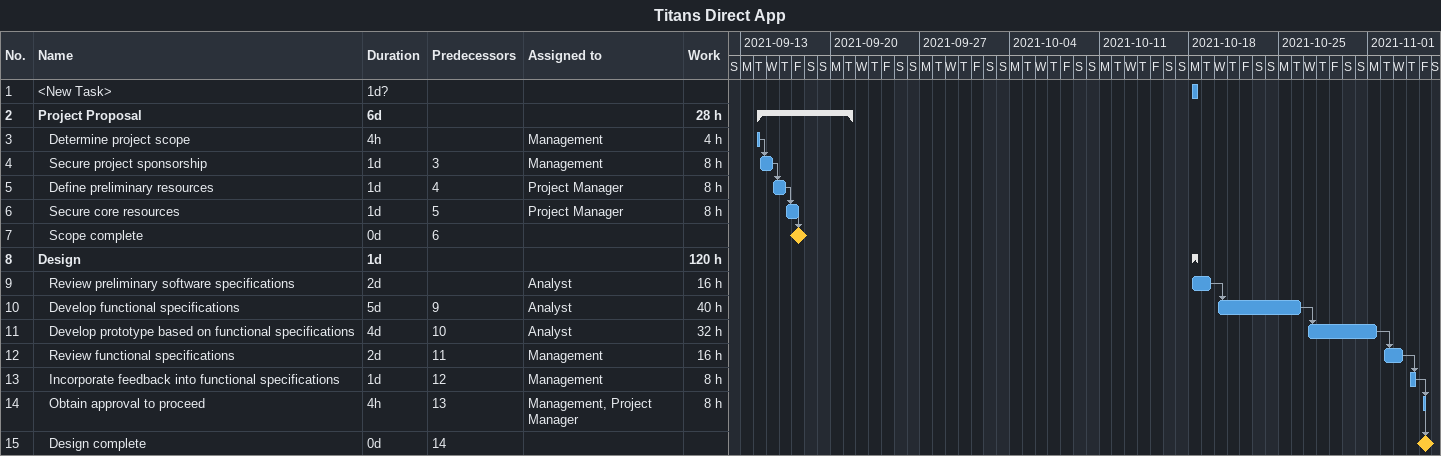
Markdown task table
Titans Direct App

| ID | Level | Task | Duration | Start | Finish | Predecessors | Resources | Work (h) |
|---|---|---|---|---|---|---|---|---|
| 1 | 1 | <New Task> | 1d? | 2021-10-18 | 2021-10-18 |  |  |  |
| 2 | 1 | **Project Proposal** | 6d | 2021-09-14 | 2021-09-21 |  |  | 28 |
| 3 | 2 | Determine project scope | 4h | 2021-09-14 | 2021-09-14 |  | Management | 4 |
| 4 | 2 | Secure project sponsorship | 1d | 2021-09-14 | 2021-09-15 | 3 | Management | 8 |
| 5 | 2 | Define preliminary resources | 1d | 2021-09-15 | 2021-09-16 | 4 | Project Manager | 8 |
| 6 | 2 | Secure core resources | 1d | 2021-09-16 | 2021-09-17 | 5 | Project Manager | 8 |
| 7 | 2 | Scope complete | 0d | 2021-09-17 | 2021-09-17 | 6 |  |  |
| 8 | 1 | **Design** | 1d | 2021-10-18 | 2021-10-18 |  |  | 120 |
| 9 | 2 | Review preliminary software specifications | 2d | 2021-10-18 | 2021-10-19 |  | Analyst | 16 |
| 10 | 2 | Develop functional specifications | 5d | 2021-10-20 | 2021-10-26 | 9 | Analyst | 40 |
| 11 | 2 | Develop prototype based on functional specifications | 4d | 2021-10-27 | 2021-11-01 | 10 | Analyst | 32 |
| 12 | 2 | Review functional specifications | 2d | 2021-11-02 | 2021-11-03 | 11 | Management | 16 |
| 13 | 2 | Incorporate feedback into functional specifications | 1d | 2021-11-04 | 2021-11-04 | 12 | Management | 8 |
| 14 | 2 | Obtain approval to proceed | 4h | 2021-11-05 | 2021-11-05 | 13 | Management, Project Manager | 8 |
| 15 | 2 | Design complete | 0d | 2021-11-05 | 2021-11-05 | 14 |  |  |
